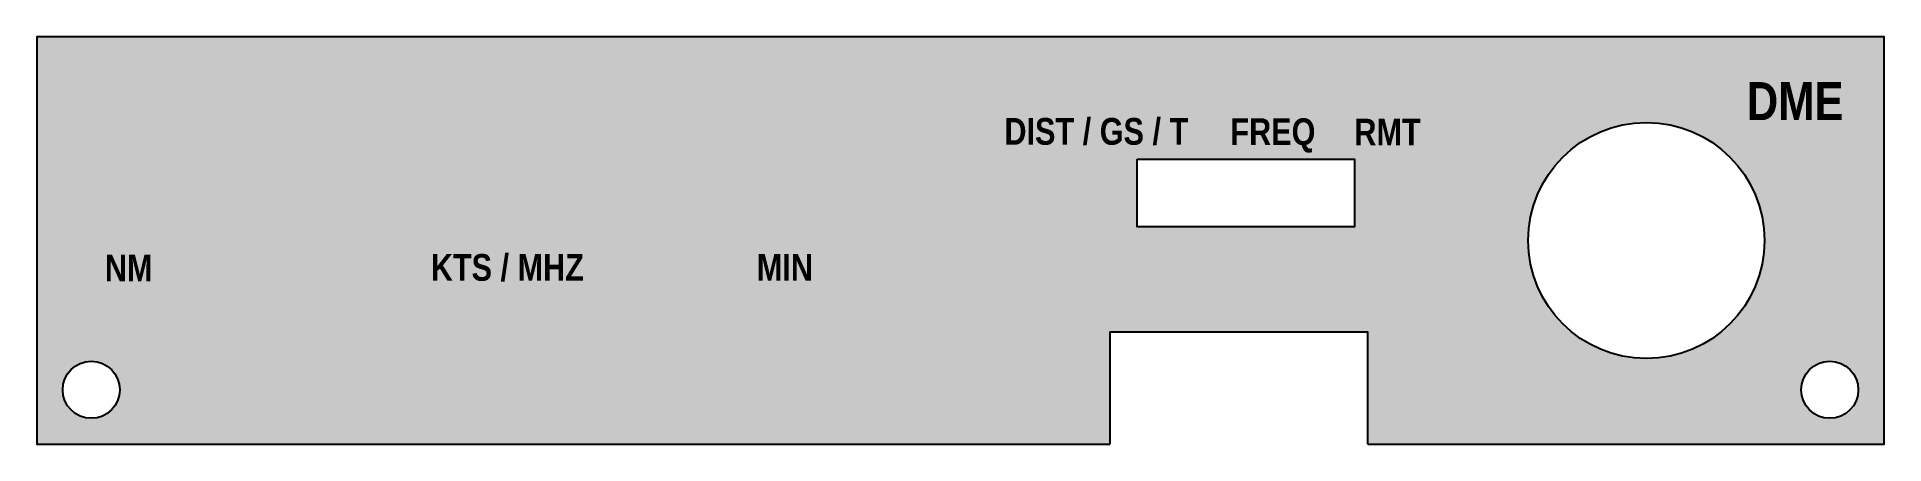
# Model space of a CAD drawing. Header units: inches. Extents: x 0 to 6.8, y -0.05 to 1.45.
import ezdxf

# ---------------------------------------------------------------- set-up
doc = ezdxf.new("R2010")
doc.units = ezdxf.units.IN
doc.layers.add('hrany', color=1, linetype='Continuous', transparency=0.2)
doc.layers.add('text', color=255, linetype='Continuous')
doc.styles.get("Standard").update_dxf_attribs({"font": 'arial.ttf'})

msp = doc.modelspace()

# ---------------------------------------------------------------- hatches: boundary and pattern name
at = {"layer": 'hrany', "lineweight": -3}
h = msp.add_hatch(color=256, dxfattribs=at)
h.dxf.hatch_style = 1
h.paths.add_polyline_path([(6.8, 1.45), (0, 1.45), (0, -0.05), (3.95, -0.05), (3.95, 0.3625), (4.9, 0.3625), (4.9, -0.05), (6.8, -0.05)])
h.paths.add_polyline_path([(0.305, 0.15, -1), (0.095, 0.15, -1)], flags=16)
h.paths.add_polyline_path([(4.05, 0.75), (4.05, 1), (4.85, 1), (4.85, 0.75)], flags=16)
h.paths.add_polyline_path([(5.49, 0.7, -1), (6.36, 0.7, -1)], flags=16)
h.paths.add_polyline_path([(6.705, 0.15, -1), (6.495, 0.15, -1)], flags=16)

# ---------------------------------------------------------------- linework, layer by layer
for points in [[(4.9, -0.05), (6.8, -0.05), (6.8, 1.45), (0, 1.45), (0, -0.05), (3.95, -0.05)], [(4.9, -0.05), (4.9, 0.3625), (3.95, 0.3625), (3.95, -0.05)]]:
    msp.add_lwpolyline(points, dxfattribs=at)
msp.add_lwpolyline([(4.05, 1), (4.85, 1), (4.85, 0.75), (4.05, 0.75)], close=True, dxfattribs=at)
for centre, radius in [((5.925, 0.7), 0.435), ((0.2, 0.15), 0.105), ((6.6, 0.15), 0.105)]:
    msp.add_circle(centre, radius, dxfattribs=at)

# ---------------------------------------------------------------- texts
at = {"layer": 'text', "insert": (6.25, 1.1435), "char_height": 0.14, "attachment_point": 7}
msp.add_mtext('{\\fArial Narrow|b1|i0|c0|p34; \\P DME}', dxfattribs=at)
at = {"layer": 'text', "color": 121, "char_height": 0.098425}
for s, insert, attachment_point in [('{\\fArial Narrow|b1|i0|c0|p34;\\C256;DIST / GS / T}', (3.9, 1.05), 8), ('{\\fArial Narrow|b1|i0|c0|p34;\\C256;FREQ}', (4.55, 1.15), 2), ('{\\fArial Narrow|b1|i0|c0|p34;\\C256;RMT}', (4.85, 1.05), 7), ('{\\fArial Narrow|b1|i0|c0|p34;\\C256;NM}', (0.25, 0.6482), 1), ('{\\fArial Narrow|b1|i0|c0|p34;\\C256;KTS / MHZ}', (1.45, 0.65), 1), ('{\\fArial Narrow|b1|i0|c0|p34;\\C256;MIN}', (2.65, 0.65), 1)]:
    msp.add_mtext(s, dxfattribs=dict(at, insert=insert, attachment_point=attachment_point))

doc.saveas('drawing.dxf')
